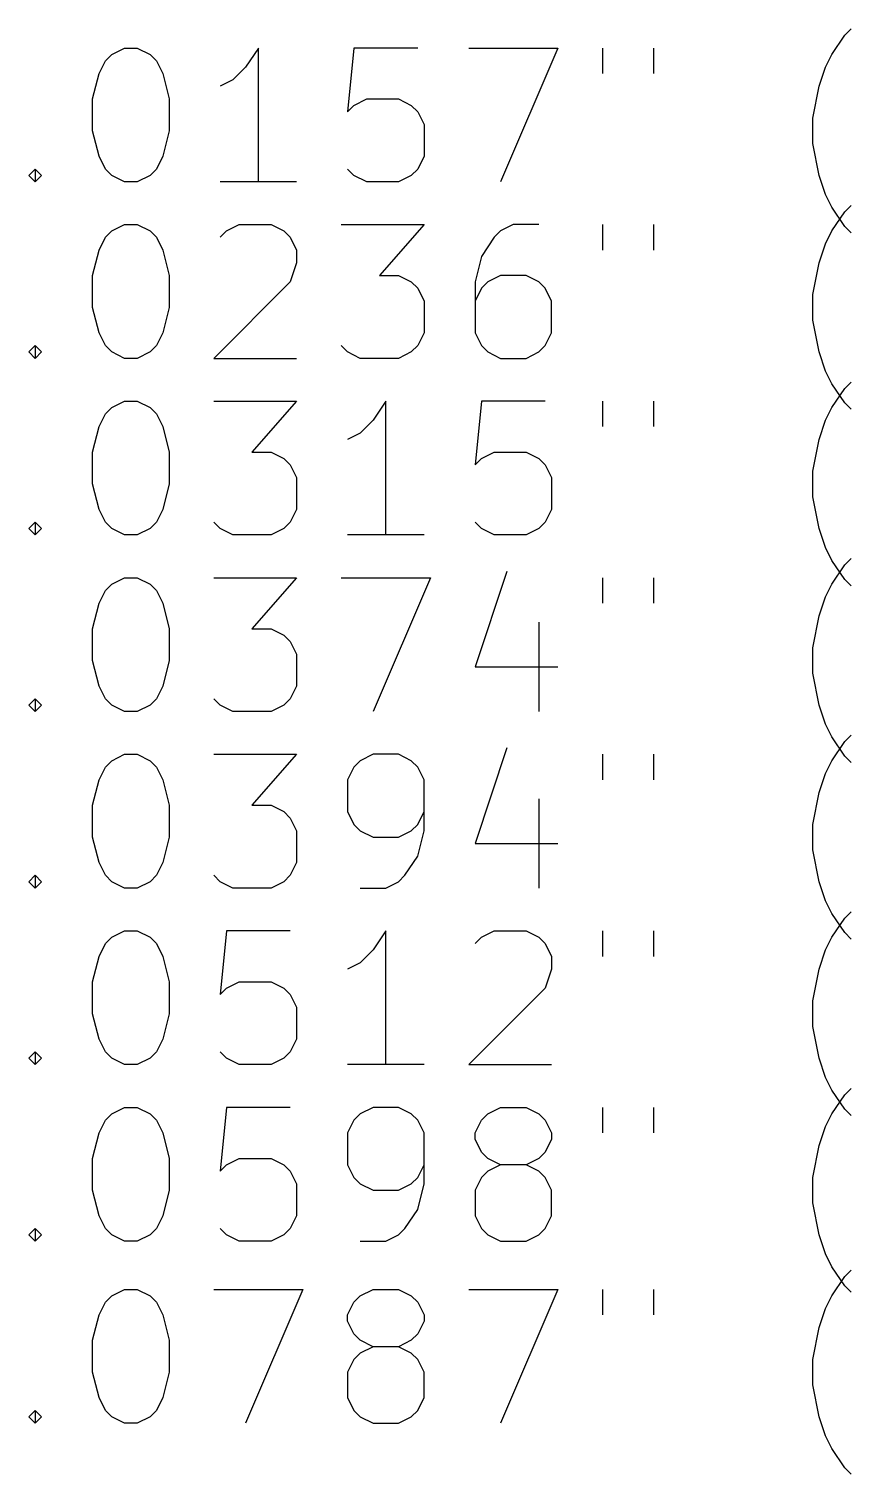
# Model space of a CAD drawing. Extents: x 148 to 248, y -152 to -40.
# Drawn here: x 173.41 to 185.7, y -151.69 to -130.08 of the extents above; entities that cross this region are included whole.
import ezdxf

# ---------------------------------------------------------------- set-up
doc = ezdxf.new("R2010")
doc.units = 0
doc.layers.add('BLACK', color=7, linetype='CONTINUOUS')

msp = doc.modelspace()

# ---------------------------------------------------------------- linework, layer by layer
at = {"layer": 'BLACK', "linetype": 'CONTINUOUS'}
for p, q in [((185.414914, -130.460076), (185.60539, -130.174361)), ((185.60539, -130.174361), (185.700629, -130.079123)), ((174.55777, -130.555314), (174.653008, -130.460076)), ((174.653008, -130.460076), (174.843484, -130.364838)), ((174.843484, -130.364838), (175.033961, -130.364838)), ((175.033961, -130.364838), (175.224437, -130.460076)), ((175.224437, -130.460076), (175.319675, -130.555314)), ((176.843484, -130.364838), (176.653008, -130.650552)), ((176.843484, -132.364838), (176.843484, -130.364838)), ((178.272056, -130.364838), (178.176818, -131.317219)), ((179.224437, -130.364838), (178.272056, -130.364838)), ((179.986342, -130.364838), (181.319675, -130.364838)), ((181.319675, -130.364838), (180.462532, -132.364838)), ((181.986342, -130.364838), (181.986342, -130.74579)), ((182.748247, -130.364838), (182.748247, -130.74579)), ((185.319676, -130.650552), (185.414914, -130.460076)), ((174.462532, -130.74579), (174.55777, -130.555314)), ((175.319675, -130.555314), (175.414913, -130.74579)), ((176.653008, -130.650552), (176.462532, -130.841028)), ((185.224438, -130.936266), (185.319676, -130.650552)), ((174.367294, -131.126742), (174.462532, -130.74579)), ((175.414913, -130.74579), (175.510151, -131.126742)), ((176.462532, -130.841028), (176.272056, -130.936266)), ((185.1292, -131.412457), (185.224438, -130.936266)), ((174.367294, -131.602933), (174.367294, -131.126742)), ((175.510151, -131.126742), (175.510151, -131.602933)), ((178.272056, -131.22198), (178.462532, -131.126742)), ((178.462532, -131.126742), (178.938723, -131.126742)), ((178.938723, -131.126742), (179.129199, -131.22198)), ((178.176818, -131.317219), (178.272056, -131.22198)), ((179.129199, -131.22198), (179.224437, -131.317219)), ((179.224437, -131.317219), (179.319675, -131.507695)), ((179.319675, -131.507695), (179.319675, -131.983885)), ((185.1292, -131.793409), (185.1292, -131.412457)), ((174.462532, -131.983885), (174.367294, -131.602933)), ((175.510151, -131.602933), (175.414913, -131.983885)), ((185.224438, -132.2696), (185.1292, -131.793409)), ((174.55777, -132.174361), (174.462532, -131.983885)), ((175.414913, -131.983885), (175.319675, -132.174361)), ((179.319675, -131.983885), (179.224437, -132.174361)), ((173.414913, -132.2696), (173.510151, -132.174361)), ((173.510151, -132.174361), (173.605389, -132.2696)), ((173.510151, -132.174361), (173.510151, -132.364838)), ((174.653008, -132.2696), (174.55777, -132.174361)), ((175.319675, -132.174361), (175.224437, -132.2696)), ((178.272056, -132.2696), (178.176818, -132.174361)), ((179.224437, -132.174361), (179.129199, -132.2696)), ((173.510151, -132.364838), (173.414913, -132.2696)), ((173.605389, -132.2696), (173.510151, -132.364838)), ((174.843484, -132.364838), (174.653008, -132.2696)), ((175.033961, -132.364838), (174.843484, -132.364838)), ((175.224437, -132.2696), (175.033961, -132.364838)), ((177.414913, -132.364838), (176.272056, -132.364838)), ((178.462532, -132.364838), (178.272056, -132.2696)), ((178.938723, -132.364838), (178.462532, -132.364838)), ((179.129199, -132.2696), (178.938723, -132.364838)), ((185.319676, -132.555314), (185.224438, -132.2696)), ((185.414914, -132.74579), (185.319676, -132.555314)), ((185.60539, -133.031504), (185.414914, -132.74579)), ((185.414914, -133.100076), (185.60539, -132.814361)), ((185.60539, -132.814361), (185.700629, -132.719123)), ((174.55777, -133.195314), (174.653008, -133.100076)), ((174.653008, -133.100076), (174.843484, -133.004838)), ((174.843484, -133.004838), (175.033961, -133.004838)), ((175.033961, -133.004838), (175.224437, -133.100076)), ((175.224437, -133.100076), (175.319675, -133.195314)), ((176.272056, -133.195314), (176.367294, -133.100076)), ((176.367294, -133.100076), (176.55777, -133.004838)), ((176.55777, -133.004838), (177.033961, -133.004838)), ((177.033961, -133.004838), (177.224437, -133.100076)), ((177.224437, -133.100076), (177.319675, -133.195314)), ((178.08158, -133.004838), (179.319675, -133.004838)), ((179.319675, -133.004838), (178.653008, -133.766742)), ((180.462532, -133.100076), (180.367294, -133.195314)), ((180.653008, -133.004838), (180.462532, -133.100076)), ((181.033961, -133.004838), (180.653008, -133.004838)), ((181.986342, -133.004838), (181.986342, -133.38579)), ((182.748247, -133.004838), (182.748247, -133.38579)), ((185.319676, -133.290552), (185.414914, -133.100076)), ((185.700629, -133.126742), (185.60539, -133.031504)), ((174.462532, -133.38579), (174.55777, -133.195314)), ((175.319675, -133.195314), (175.414913, -133.38579)), ((177.319675, -133.195314), (177.414913, -133.38579)), ((180.367294, -133.195314), (180.176818, -133.481028)), ((185.224438, -133.576266), (185.319676, -133.290552)), ((174.367294, -133.766742), (174.462532, -133.38579)), ((175.414913, -133.38579), (175.510151, -133.766742)), ((177.414913, -133.38579), (177.414913, -133.576266)), ((180.176818, -133.481028), (180.08158, -133.86198)), ((177.414913, -133.576266), (177.319675, -133.86198)), ((185.1292, -134.052457), (185.224438, -133.576266)), ((174.367294, -134.242933), (174.367294, -133.766742)), ((175.510151, -133.766742), (175.510151, -134.242933)), ((177.319675, -133.86198), (176.176818, -135.004838)), ((178.653008, -133.766742), (178.938723, -133.766742)), ((178.938723, -133.766742), (179.129199, -133.86198)), ((179.129199, -133.86198), (179.224437, -133.957219)), ((179.224437, -133.957219), (179.319675, -134.147695)), ((180.08158, -133.86198), (180.08158, -134.623885)), ((180.176818, -133.957219), (180.08158, -134.147695)), ((180.272056, -133.86198), (180.176818, -133.957219)), ((180.462532, -133.766742), (180.272056, -133.86198)), ((180.843485, -133.766742), (180.462532, -133.766742)), ((181.033961, -133.86198), (180.843485, -133.766742)), ((181.129199, -133.957219), (181.033961, -133.86198)), ((181.224437, -134.147695), (181.129199, -133.957219)), ((179.319675, -134.147695), (179.319675, -134.623885)), ((181.224437, -134.623885), (181.224437, -134.147695)), ((185.1292, -134.433409), (185.1292, -134.052457)), ((174.462532, -134.623885), (174.367294, -134.242933)), ((175.510151, -134.242933), (175.414913, -134.623885)), ((185.224438, -134.9096), (185.1292, -134.433409)), ((173.414913, -134.9096), (173.510151, -134.814361)), ((173.510151, -134.814361), (173.605389, -134.9096)), ((173.510151, -134.814361), (173.510151, -135.004838)), ((174.55777, -134.814361), (174.462532, -134.623885)), ((174.653008, -134.9096), (174.55777, -134.814361)), ((175.319675, -134.814361), (175.224437, -134.9096)), ((175.414913, -134.623885), (175.319675, -134.814361)), ((178.176818, -134.9096), (178.08158, -134.814361)), ((179.224437, -134.814361), (179.129199, -134.9096)), ((179.319675, -134.623885), (179.224437, -134.814361)), ((180.08158, -134.623885), (180.176818, -134.814361)), ((180.176818, -134.814361), (180.272056, -134.9096)), ((181.033961, -134.9096), (181.129199, -134.814361)), ((181.129199, -134.814361), (181.224437, -134.623885)), ((173.510151, -135.004838), (173.414913, -134.9096)), ((173.605389, -134.9096), (173.510151, -135.004838)), ((174.843484, -135.004838), (174.653008, -134.9096)), ((175.033961, -135.004838), (174.843484, -135.004838)), ((175.224437, -134.9096), (175.033961, -135.004838)), ((176.176818, -135.004838), (177.414913, -135.004838)), ((178.367294, -135.004838), (178.176818, -134.9096)), ((178.938723, -135.004838), (178.367294, -135.004838)), ((179.129199, -134.9096), (178.938723, -135.004838)), ((180.272056, -134.9096), (180.462532, -135.004838)), ((180.462532, -135.004838), (180.843485, -135.004838)), ((180.843485, -135.004838), (181.033961, -134.9096)), ((185.319676, -135.195314), (185.224438, -134.9096)), ((185.414914, -135.38579), (185.319676, -135.195314)), ((185.60539, -135.671504), (185.414914, -135.38579)), ((185.414914, -135.740076), (185.60539, -135.454361)), ((185.60539, -135.454361), (185.700629, -135.359123)), ((174.653008, -135.740076), (174.843484, -135.644838)), ((174.843484, -135.644838), (175.033961, -135.644838)), ((175.033961, -135.644838), (175.224437, -135.740076)), ((176.176818, -135.644838), (177.414913, -135.644838)), ((177.414913, -135.644838), (176.748246, -136.406742)), ((178.748246, -135.644838), (178.55777, -135.930552)), ((178.748246, -137.644838), (178.748246, -135.644838)), ((180.176818, -135.644838), (180.08158, -136.597219)), ((181.129199, -135.644838), (180.176818, -135.644838)), ((181.986342, -135.644838), (181.986342, -136.02579)), ((182.748247, -135.644838), (182.748247, -136.02579)), ((185.700629, -135.766742), (185.60539, -135.671504)), ((174.462532, -136.02579), (174.55777, -135.835314)), ((174.55777, -135.835314), (174.653008, -135.740076)), ((175.224437, -135.740076), (175.319675, -135.835314)), ((175.319675, -135.835314), (175.414913, -136.02579)), ((185.319676, -135.930552), (185.414914, -135.740076)), ((174.367294, -136.406742), (174.462532, -136.02579)), ((175.414913, -136.02579), (175.510151, -136.406742)), ((178.367294, -136.121028), (178.176818, -136.216266)), ((178.55777, -135.930552), (178.367294, -136.121028)), ((185.224438, -136.216266), (185.319676, -135.930552)), ((185.1292, -136.692457), (185.224438, -136.216266)), ((174.367294, -136.882933), (174.367294, -136.406742)), ((175.510151, -136.406742), (175.510151, -136.882933)), ((176.748246, -136.406742), (177.033961, -136.406742)), ((177.033961, -136.406742), (177.224437, -136.50198)), ((177.224437, -136.50198), (177.319675, -136.597219)), ((180.08158, -136.597219), (180.176818, -136.50198)), ((180.176818, -136.50198), (180.367294, -136.406742)), ((180.367294, -136.406742), (180.843485, -136.406742)), ((180.843485, -136.406742), (181.033961, -136.50198)), ((181.033961, -136.50198), (181.129199, -136.597219)), ((177.319675, -136.597219), (177.414913, -136.787695)), ((181.129199, -136.597219), (181.224437, -136.787695)), ((185.1292, -137.073409), (185.1292, -136.692457)), ((174.462532, -137.263885), (174.367294, -136.882933)), ((175.510151, -136.882933), (175.414913, -137.263885)), ((177.414913, -136.787695), (177.414913, -137.263885)), ((181.224437, -136.787695), (181.224437, -137.263885)), ((185.224438, -137.5496), (185.1292, -137.073409)), ((174.55777, -137.454361), (174.462532, -137.263885)), ((175.414913, -137.263885), (175.319675, -137.454361)), ((177.414913, -137.263885), (177.319675, -137.454361)), ((181.224437, -137.263885), (181.129199, -137.454361)), ((173.414913, -137.5496), (173.510151, -137.454361)), ((173.510151, -137.644838), (173.414913, -137.5496)), ((173.510151, -137.454361), (173.605389, -137.5496)), ((173.510151, -137.454361), (173.510151, -137.644838)), ((173.605389, -137.5496), (173.510151, -137.644838)), ((174.653008, -137.5496), (174.55777, -137.454361)), ((174.843484, -137.644838), (174.653008, -137.5496)), ((175.224437, -137.5496), (175.033961, -137.644838)), ((175.319675, -137.454361), (175.224437, -137.5496)), ((176.272056, -137.5496), (176.176818, -137.454361)), ((176.462532, -137.644838), (176.272056, -137.5496)), ((177.224437, -137.5496), (177.033961, -137.644838)), ((177.319675, -137.454361), (177.224437, -137.5496)), ((180.176818, -137.5496), (180.08158, -137.454361)), ((180.367294, -137.644838), (180.176818, -137.5496)), ((181.033961, -137.5496), (180.843485, -137.644838)), ((181.129199, -137.454361), (181.033961, -137.5496)), ((185.319676, -137.835314), (185.224438, -137.5496)), ((175.033961, -137.644838), (174.843484, -137.644838)), ((177.033961, -137.644838), (176.462532, -137.644838)), ((179.319675, -137.644838), (178.176818, -137.644838)), ((180.843485, -137.644838), (180.367294, -137.644838)), ((185.414914, -138.02579), (185.319676, -137.835314)), ((185.60539, -138.311504), (185.414914, -138.02579)), ((185.60539, -138.094361), (185.700629, -137.999123)), ((174.653008, -138.380076), (174.843484, -138.284838)), ((174.843484, -138.284838), (175.033961, -138.284838)), ((175.033961, -138.284838), (175.224437, -138.380076)), ((176.176818, -138.284838), (177.414913, -138.284838)), ((177.414913, -138.284838), (176.748246, -139.046742)), ((178.08158, -138.284838), (179.414913, -138.284838)), ((179.414913, -138.284838), (178.55777, -140.284838)), ((180.55777, -138.1896), (180.08158, -139.618171)), ((181.986342, -138.284838), (181.986342, -138.66579)), ((182.748247, -138.284838), (182.748247, -138.66579)), ((185.414914, -138.380076), (185.60539, -138.094361)), ((174.462532, -138.66579), (174.55777, -138.475314)), ((174.55777, -138.475314), (174.653008, -138.380076)), ((175.224437, -138.380076), (175.319675, -138.475314)), ((175.319675, -138.475314), (175.414913, -138.66579)), ((185.319676, -138.570552), (185.414914, -138.380076)), ((185.700629, -138.406742), (185.60539, -138.311504)), ((174.367294, -139.046742), (174.462532, -138.66579)), ((175.414913, -138.66579), (175.510151, -139.046742)), ((185.224438, -138.856266), (185.319676, -138.570552)), ((185.1292, -139.332457), (185.224438, -138.856266)), ((174.367294, -139.522933), (174.367294, -139.046742)), ((175.510151, -139.046742), (175.510151, -139.522933)), ((176.748246, -139.046742), (177.033961, -139.046742)), ((177.033961, -139.046742), (177.224437, -139.14198)), ((177.224437, -139.14198), (177.319675, -139.237219)), ((181.033961, -138.951504), (181.033961, -140.284838)), ((177.319675, -139.237219), (177.414913, -139.427695)), ((185.1292, -139.713409), (185.1292, -139.332457)), ((174.462532, -139.903885), (174.367294, -139.522933)), ((175.510151, -139.522933), (175.414913, -139.903885)), ((177.414913, -139.427695), (177.414913, -139.903885)), ((180.08158, -139.618171), (181.319675, -139.618171)), ((185.224438, -140.1896), (185.1292, -139.713409)), ((174.55777, -140.094361), (174.462532, -139.903885)), ((175.414913, -139.903885), (175.319675, -140.094361)), ((177.414913, -139.903885), (177.319675, -140.094361)), ((173.414913, -140.1896), (173.510151, -140.094361)), ((173.510151, -140.284838), (173.414913, -140.1896)), ((173.510151, -140.094361), (173.605389, -140.1896)), ((173.510151, -140.094361), (173.510151, -140.284838)), ((173.605389, -140.1896), (173.510151, -140.284838)), ((174.653008, -140.1896), (174.55777, -140.094361)), ((174.843484, -140.284838), (174.653008, -140.1896)), ((175.224437, -140.1896), (175.033961, -140.284838)), ((175.319675, -140.094361), (175.224437, -140.1896)), ((176.272056, -140.1896), (176.176818, -140.094361)), ((176.462532, -140.284838), (176.272056, -140.1896)), ((177.224437, -140.1896), (177.033961, -140.284838)), ((177.319675, -140.094361), (177.224437, -140.1896)), ((185.319676, -140.475314), (185.224438, -140.1896)), ((175.033961, -140.284838), (174.843484, -140.284838)), ((177.033961, -140.284838), (176.462532, -140.284838)), ((185.414914, -140.66579), (185.319676, -140.475314)), ((185.60539, -140.734361), (185.700629, -140.639123)), ((180.55777, -140.8296), (180.08158, -142.258171)), ((185.60539, -140.951504), (185.414914, -140.66579)), ((185.414914, -141.020076), (185.60539, -140.734361)), ((174.55777, -141.115314), (174.653008, -141.020076)), ((174.653008, -141.020076), (174.843484, -140.924838)), ((174.843484, -140.924838), (175.033961, -140.924838)), ((175.033961, -140.924838), (175.224437, -141.020076)), ((175.224437, -141.020076), (175.319675, -141.115314)), ((176.176818, -140.924838), (177.414913, -140.924838)), ((177.414913, -140.924838), (176.748246, -141.686742)), ((178.367294, -141.020076), (178.272056, -141.115314)), ((178.55777, -140.924838), (178.367294, -141.020076)), ((178.938723, -140.924838), (178.55777, -140.924838)), ((179.129199, -141.020076), (178.938723, -140.924838)), ((179.224437, -141.115314), (179.129199, -141.020076)), ((181.986342, -140.924838), (181.986342, -141.30579)), ((182.748247, -140.924838), (182.748247, -141.30579)), ((185.319676, -141.210552), (185.414914, -141.020076)), ((185.700629, -141.046742), (185.60539, -140.951504)), ((174.367294, -141.686742), (174.462532, -141.30579)), ((174.462532, -141.30579), (174.55777, -141.115314)), ((175.319675, -141.115314), (175.414913, -141.30579)), ((175.414913, -141.30579), (175.510151, -141.686742)), ((178.272056, -141.115314), (178.176818, -141.30579)), ((178.176818, -141.30579), (178.176818, -141.78198)), ((179.319675, -141.30579), (179.224437, -141.115314)), ((179.319675, -142.067695), (179.319675, -141.30579)), ((185.224438, -141.496266), (185.319676, -141.210552)), ((185.1292, -141.972457), (185.224438, -141.496266)), ((174.367294, -142.162933), (174.367294, -141.686742)), ((175.510151, -141.686742), (175.510151, -142.162933)), ((176.748246, -141.686742), (177.033961, -141.686742)), ((177.033961, -141.686742), (177.224437, -141.78198)), ((181.033961, -141.591504), (181.033961, -142.924838)), ((177.224437, -141.78198), (177.319675, -141.877219)), ((177.319675, -141.877219), (177.414913, -142.067695)), ((178.176818, -141.78198), (178.272056, -141.972457)), ((179.224437, -141.972457), (179.319675, -141.78198)), ((174.462532, -142.543885), (174.367294, -142.162933)), ((175.510151, -142.162933), (175.414913, -142.543885)), ((177.414913, -142.067695), (177.414913, -142.543885)), ((178.272056, -141.972457), (178.367294, -142.067695)), ((178.367294, -142.067695), (178.55777, -142.162933)), ((178.55777, -142.162933), (178.938723, -142.162933)), ((178.938723, -142.162933), (179.129199, -142.067695)), ((179.129199, -142.067695), (179.224437, -141.972457)), ((179.224437, -142.448647), (179.319675, -142.067695)), ((185.1292, -142.353409), (185.1292, -141.972457)), ((180.08158, -142.258171), (181.319675, -142.258171)), ((185.224438, -142.8296), (185.1292, -142.353409)), ((174.55777, -142.734361), (174.462532, -142.543885)), ((175.414913, -142.543885), (175.319675, -142.734361)), ((177.414913, -142.543885), (177.319675, -142.734361)), ((179.033961, -142.734361), (179.224437, -142.448647)), ((173.414913, -142.8296), (173.510151, -142.734361)), ((173.510151, -142.734361), (173.605389, -142.8296)), ((173.510151, -142.734361), (173.510151, -142.924838)), ((174.653008, -142.8296), (174.55777, -142.734361)), ((175.319675, -142.734361), (175.224437, -142.8296)), ((176.272056, -142.8296), (176.176818, -142.734361)), ((177.319675, -142.734361), (177.224437, -142.8296)), ((178.938723, -142.8296), (179.033961, -142.734361)), ((173.510151, -142.924838), (173.414913, -142.8296)), ((173.605389, -142.8296), (173.510151, -142.924838)), ((174.843484, -142.924838), (174.653008, -142.8296)), ((175.033961, -142.924838), (174.843484, -142.924838)), ((175.224437, -142.8296), (175.033961, -142.924838)), ((176.462532, -142.924838), (176.272056, -142.8296)), ((177.033961, -142.924838), (176.462532, -142.924838)), ((177.224437, -142.8296), (177.033961, -142.924838)), ((178.367294, -142.924838), (178.748246, -142.924838)), ((178.748246, -142.924838), (178.938723, -142.8296)), ((185.319676, -143.115314), (185.224438, -142.8296)), ((185.414914, -143.30579), (185.319676, -143.115314)), ((185.60539, -143.591504), (185.414914, -143.30579)), ((185.414914, -143.660076), (185.60539, -143.374361)), ((185.60539, -143.374361), (185.700629, -143.279123)), ((174.55777, -143.755314), (174.653008, -143.660076)), ((174.653008, -143.660076), (174.843484, -143.564838)), ((174.843484, -143.564838), (175.033961, -143.564838)), ((175.033961, -143.564838), (175.224437, -143.660076)), ((175.224437, -143.660076), (175.319675, -143.755314)), ((176.367294, -143.564838), (176.272056, -144.517219)), ((177.319675, -143.564838), (176.367294, -143.564838)), ((178.748246, -143.564838), (178.55777, -143.850552)), ((178.748246, -145.564838), (178.748246, -143.564838)), ((180.08158, -143.755314), (180.176818, -143.660076)), ((180.176818, -143.660076), (180.367294, -143.564838)), ((180.367294, -143.564838), (180.843485, -143.564838)), ((180.843485, -143.564838), (181.033961, -143.660076)), ((181.033961, -143.660076), (181.129199, -143.755314)), ((181.986342, -143.564838), (181.986342, -143.94579)), ((182.748247, -143.564838), (182.748247, -143.94579)), ((185.319676, -143.850552), (185.414914, -143.660076)), ((185.700629, -143.686742), (185.60539, -143.591504)), ((174.462532, -143.94579), (174.55777, -143.755314)), ((175.319675, -143.755314), (175.414913, -143.94579)), ((178.55777, -143.850552), (178.367294, -144.041028)), ((181.129199, -143.755314), (181.224437, -143.94579)), ((185.224438, -144.136266), (185.319676, -143.850552)), ((174.367294, -144.326742), (174.462532, -143.94579)), ((175.414913, -143.94579), (175.510151, -144.326742)), ((178.367294, -144.041028), (178.176818, -144.136266)), ((181.224437, -143.94579), (181.224437, -144.136266)), ((174.367294, -144.802933), (174.367294, -144.326742)), ((175.510151, -144.326742), (175.510151, -144.802933)), ((176.367294, -144.42198), (176.55777, -144.326742)), ((176.55777, -144.326742), (177.033961, -144.326742)), ((177.033961, -144.326742), (177.224437, -144.42198)), ((181.224437, -144.136266), (181.129199, -144.42198)), ((185.1292, -144.612457), (185.224438, -144.136266)), ((176.272056, -144.517219), (176.367294, -144.42198)), ((177.224437, -144.42198), (177.319675, -144.517219)), ((177.319675, -144.517219), (177.414913, -144.707695)), ((181.129199, -144.42198), (179.986342, -145.564838)), ((177.414913, -144.707695), (177.414913, -145.183885)), ((185.1292, -144.993409), (185.1292, -144.612457)), ((174.462532, -145.183885), (174.367294, -144.802933)), ((175.510151, -144.802933), (175.414913, -145.183885)), ((174.55777, -145.374361), (174.462532, -145.183885)), ((175.414913, -145.183885), (175.319675, -145.374361)), ((177.414913, -145.183885), (177.319675, -145.374361)), ((185.224438, -145.4696), (185.1292, -144.993409)), ((173.414913, -145.4696), (173.510151, -145.374361)), ((173.510151, -145.374361), (173.605389, -145.4696)), ((173.510151, -145.374361), (173.510151, -145.564838)), ((174.653008, -145.4696), (174.55777, -145.374361)), ((175.319675, -145.374361), (175.224437, -145.4696)), ((176.367294, -145.4696), (176.272056, -145.374361)), ((177.319675, -145.374361), (177.224437, -145.4696)), ((173.510151, -145.564838), (173.414913, -145.4696)), ((173.605389, -145.4696), (173.510151, -145.564838)), ((174.843484, -145.564838), (174.653008, -145.4696)), ((175.033961, -145.564838), (174.843484, -145.564838)), ((175.224437, -145.4696), (175.033961, -145.564838)), ((176.55777, -145.564838), (176.367294, -145.4696)), ((177.033961, -145.564838), (176.55777, -145.564838)), ((177.224437, -145.4696), (177.033961, -145.564838)), ((179.319675, -145.564838), (178.176818, -145.564838)), ((179.986342, -145.564838), (181.224437, -145.564838)), ((185.319676, -145.755314), (185.224438, -145.4696)), ((185.414914, -145.94579), (185.319676, -145.755314)), ((185.60539, -146.231504), (185.414914, -145.94579)), ((185.414914, -146.300076), (185.60539, -146.014361)), ((185.60539, -146.014361), (185.700629, -145.919123)), ((174.653008, -146.300076), (174.843484, -146.204838)), ((174.843484, -146.204838), (175.033961, -146.204838)), ((175.033961, -146.204838), (175.224437, -146.300076)), ((176.367294, -146.204838), (176.272056, -147.157219)), ((177.319675, -146.204838), (176.367294, -146.204838)), ((178.55777, -146.204838), (178.367294, -146.300076)), ((178.938723, -146.204838), (178.55777, -146.204838)), ((179.129199, -146.300076), (178.938723, -146.204838)), ((180.272056, -146.300076), (180.462532, -146.204838)), ((180.462532, -146.204838), (180.843485, -146.204838)), ((180.843485, -146.204838), (181.033961, -146.300076)), ((181.986342, -146.204838), (181.986342, -146.58579)), ((182.748247, -146.204838), (182.748247, -146.58579)), ((185.700629, -146.326742), (185.60539, -146.231504)), ((174.462532, -146.58579), (174.55777, -146.395314)), ((174.55777, -146.395314), (174.653008, -146.300076)), ((175.224437, -146.300076), (175.319675, -146.395314)), ((175.319675, -146.395314), (175.414913, -146.58579)), ((178.272056, -146.395314), (178.176818, -146.58579)), ((178.367294, -146.300076), (178.272056, -146.395314)), ((179.224437, -146.395314), (179.129199, -146.300076)), ((179.319675, -146.58579), (179.224437, -146.395314)), ((180.08158, -146.58579), (180.176818, -146.395314)), ((180.176818, -146.395314), (180.272056, -146.300076)), ((181.033961, -146.300076), (181.129199, -146.395314)), ((181.129199, -146.395314), (181.224437, -146.58579)), ((185.224438, -146.776266), (185.319676, -146.490552)), ((185.319676, -146.490552), (185.414914, -146.300076)), ((174.367294, -146.966742), (174.462532, -146.58579)), ((175.414913, -146.58579), (175.510151, -146.966742)), ((178.176818, -146.58579), (178.176818, -147.06198)), ((179.319675, -147.347695), (179.319675, -146.58579)), ((180.08158, -146.681028), (180.08158, -146.58579)), ((180.176818, -146.871504), (180.08158, -146.681028)), ((181.224437, -146.681028), (181.129199, -146.871504)), ((181.224437, -146.58579), (181.224437, -146.681028)), ((180.272056, -146.966742), (180.176818, -146.871504)), ((181.129199, -146.871504), (181.033961, -146.966742)), ((185.1292, -147.252457), (185.224438, -146.776266)), ((174.367294, -147.442933), (174.367294, -146.966742)), ((175.510151, -146.966742), (175.510151, -147.442933)), ((176.272056, -147.157219), (176.367294, -147.06198)), ((176.367294, -147.06198), (176.55777, -146.966742)), ((176.55777, -146.966742), (177.033961, -146.966742)), ((177.033961, -146.966742), (177.224437, -147.06198)), ((177.224437, -147.06198), (177.319675, -147.157219)), ((178.176818, -147.06198), (178.272056, -147.252457)), ((179.224437, -147.252457), (179.319675, -147.06198)), ((180.462532, -147.06198), (180.272056, -146.966742)), ((180.462532, -147.06198), (180.272056, -147.157219)), ((180.843485, -147.06198), (180.462532, -147.06198)), ((181.033961, -146.966742), (180.843485, -147.06198)), ((181.033961, -147.157219), (180.843485, -147.06198)), ((177.319675, -147.157219), (177.414913, -147.347695)), ((177.414913, -147.347695), (177.414913, -147.823885)), ((178.272056, -147.252457), (178.367294, -147.347695)), ((178.367294, -147.347695), (178.55777, -147.442933)), ((178.938723, -147.442933), (179.129199, -147.347695)), ((179.129199, -147.347695), (179.224437, -147.252457)), ((179.224437, -147.728647), (179.319675, -147.347695)), ((180.176818, -147.252457), (180.08158, -147.442933)), ((180.272056, -147.157219), (180.176818, -147.252457)), ((181.129199, -147.252457), (181.033961, -147.157219)), ((181.224437, -147.442933), (181.129199, -147.252457)), ((185.1292, -147.633409), (185.1292, -147.252457)), ((174.462532, -147.823885), (174.367294, -147.442933)), ((175.510151, -147.442933), (175.414913, -147.823885)), ((178.55777, -147.442933), (178.938723, -147.442933)), ((180.08158, -147.442933), (180.08158, -147.823885)), ((181.224437, -147.823885), (181.224437, -147.442933)), ((179.033961, -148.014361), (179.224437, -147.728647)), ((185.224438, -148.1096), (185.1292, -147.633409)), ((174.55777, -148.014361), (174.462532, -147.823885)), ((175.414913, -147.823885), (175.319675, -148.014361)), ((177.414913, -147.823885), (177.319675, -148.014361)), ((180.08158, -147.823885), (180.176818, -148.014361)), ((181.129199, -148.014361), (181.224437, -147.823885)), ((173.414913, -148.1096), (173.510151, -148.014361)), ((173.510151, -148.204838), (173.414913, -148.1096)), ((173.510151, -148.014361), (173.605389, -148.1096)), ((173.510151, -148.014361), (173.510151, -148.204838)), ((173.605389, -148.1096), (173.510151, -148.204838)), ((174.653008, -148.1096), (174.55777, -148.014361)), ((174.843484, -148.204838), (174.653008, -148.1096)), ((175.033961, -148.204838), (174.843484, -148.204838)), ((175.224437, -148.1096), (175.033961, -148.204838)), ((175.319675, -148.014361), (175.224437, -148.1096)), ((176.367294, -148.1096), (176.272056, -148.014361)), ((176.55777, -148.204838), (176.367294, -148.1096)), ((177.033961, -148.204838), (176.55777, -148.204838)), ((177.224437, -148.1096), (177.033961, -148.204838)), ((177.319675, -148.014361), (177.224437, -148.1096)), ((178.367294, -148.204838), (178.748246, -148.204838)), ((178.748246, -148.204838), (178.938723, -148.1096)), ((178.938723, -148.1096), (179.033961, -148.014361)), ((180.176818, -148.014361), (180.272056, -148.1096)), ((180.272056, -148.1096), (180.462532, -148.204838)), ((180.462532, -148.204838), (180.843485, -148.204838)), ((180.843485, -148.204838), (181.033961, -148.1096)), ((181.033961, -148.1096), (181.129199, -148.014361)), ((185.319676, -148.395314), (185.224438, -148.1096)), ((185.414914, -148.58579), (185.319676, -148.395314)), ((185.60539, -148.871504), (185.414914, -148.58579)), ((185.60539, -148.734361), (185.700629, -148.639123)), ((185.414914, -149.020076), (185.60539, -148.734361)), ((185.700629, -148.966742), (185.60539, -148.871504)), ((174.55777, -149.115314), (174.653008, -149.020076)), ((174.653008, -149.020076), (174.843484, -148.924838)), ((174.843484, -148.924838), (175.033961, -148.924838)), ((175.033961, -148.924838), (175.224437, -149.020076)), ((175.224437, -149.020076), (175.319675, -149.115314)), ((176.176818, -148.924838), (177.510151, -148.924838)), ((177.510151, -148.924838), (176.653008, -150.924838)), ((178.272056, -149.115314), (178.367294, -149.020076)), ((178.367294, -149.020076), (178.55777, -148.924838)), ((178.55777, -148.924838), (178.938723, -148.924838)), ((178.938723, -148.924838), (179.129199, -149.020076)), ((179.129199, -149.020076), (179.224437, -149.115314)), ((179.986342, -148.924838), (181.319675, -148.924838)), ((181.319675, -148.924838), (180.462532, -150.924838)), ((181.986342, -148.924838), (181.986342, -149.30579)), ((182.748247, -148.924838), (182.748247, -149.30579)), ((185.319676, -149.210552), (185.414914, -149.020076)), ((174.367294, -149.686742), (174.462532, -149.30579)), ((174.462532, -149.30579), (174.55777, -149.115314)), ((175.319675, -149.115314), (175.414913, -149.30579)), ((175.414913, -149.30579), (175.510151, -149.686742)), ((178.176818, -149.30579), (178.272056, -149.115314)), ((178.176818, -149.401028), (178.176818, -149.30579)), ((179.224437, -149.115314), (179.319675, -149.30579)), ((179.319675, -149.30579), (179.319675, -149.401028)), ((185.224438, -149.496266), (185.319676, -149.210552)), ((178.272056, -149.591504), (178.176818, -149.401028)), ((179.319675, -149.401028), (179.224437, -149.591504)), ((185.1292, -149.972457), (185.224438, -149.496266)), ((174.367294, -150.162933), (174.367294, -149.686742)), ((175.510151, -149.686742), (175.510151, -150.162933)), ((178.367294, -149.686742), (178.272056, -149.591504)), ((178.55777, -149.78198), (178.367294, -149.686742)), ((179.129199, -149.686742), (178.938723, -149.78198)), ((179.224437, -149.591504), (179.129199, -149.686742)), ((178.367294, -149.877219), (178.272056, -149.972457)), ((178.55777, -149.78198), (178.367294, -149.877219)), ((178.938723, -149.78198), (178.55777, -149.78198)), ((179.129199, -149.877219), (178.938723, -149.78198)), ((179.224437, -149.972457), (179.129199, -149.877219)), ((174.462532, -150.543885), (174.367294, -150.162933)), ((175.510151, -150.162933), (175.414913, -150.543885)), ((178.272056, -149.972457), (178.176818, -150.162933)), ((178.176818, -150.162933), (178.176818, -150.543885)), ((179.319675, -150.162933), (179.224437, -149.972457)), ((179.319675, -150.543885), (179.319675, -150.162933)), ((185.1292, -150.353409), (185.1292, -149.972457)), ((185.224438, -150.8296), (185.1292, -150.353409)), ((174.55777, -150.734361), (174.462532, -150.543885)), ((175.414913, -150.543885), (175.319675, -150.734361)), ((178.176818, -150.543885), (178.272056, -150.734361)), ((179.224437, -150.734361), (179.319675, -150.543885)), ((173.414913, -150.8296), (173.510151, -150.734361)), ((173.510151, -150.734361), (173.605389, -150.8296)), ((173.510151, -150.734361), (173.510151, -150.924838)), ((174.653008, -150.8296), (174.55777, -150.734361)), ((175.319675, -150.734361), (175.224437, -150.8296)), ((178.272056, -150.734361), (178.367294, -150.8296)), ((179.129199, -150.8296), (179.224437, -150.734361)), ((173.510151, -150.924838), (173.414913, -150.8296)), ((173.605389, -150.8296), (173.510151, -150.924838)), ((174.843484, -150.924838), (174.653008, -150.8296)), ((175.033961, -150.924838), (174.843484, -150.924838)), ((175.224437, -150.8296), (175.033961, -150.924838)), ((178.367294, -150.8296), (178.55777, -150.924838)), ((178.55777, -150.924838), (178.938723, -150.924838)), ((178.938723, -150.924838), (179.129199, -150.8296)), ((185.319676, -151.115314), (185.224438, -150.8296)), ((185.414914, -151.30579), (185.319676, -151.115314)), ((185.60539, -151.591504), (185.414914, -151.30579)), ((185.700629, -151.686742), (185.60539, -151.591504))]:
    msp.add_line(p, q, dxfattribs=at)

doc.saveas('drawing.dxf')
